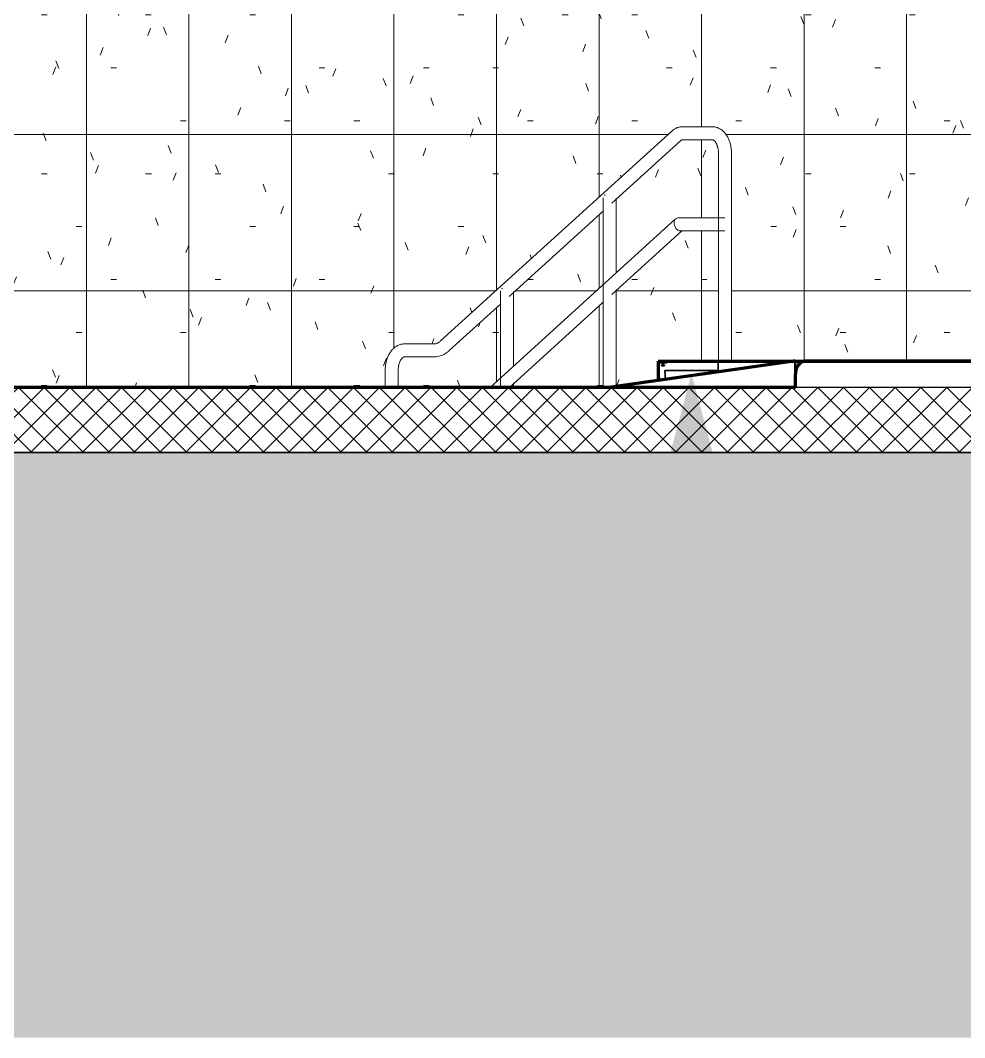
# Model space of a CAD drawing. Header units: millimetres. Extents: x -25371 to 2282244, y -90657 to 147824.
# Drawn here: x 2214265 to 2217890, y -5068 to -1165 of the extents above; entities that cross this region are included whole.
import ezdxf

# ---------------------------------------------------------------- set-up
doc = ezdxf.new("R2010")
doc.units = ezdxf.units.MM
doc.layers.add('000 - EXISTING_BUILDING_MAIN_COLOR_251', color=7, linetype='Continuous')
for name, color, linetype, lineweight in [('A-DETL', 7, 'Continuous', 70), ('A-DETL-GENF', 7, 'Continuous', 35), ('A-DETL-THIN', 7, 'Continuous', 25), ('A-FLOR-E', 7, 'Continuous', 35), ('A-FLOR-FNSH', 7, 'Continuous', 70), ('A-FLOR-HRAL', 7, 'Continuous', 35), ('A-FLOR-PATT', 7, 'Continuous', 70), ('A-WALL-PATT', 7, 'Continuous', 50), ('S-STRS-E', 7, 'Continuous', 35), ('S-STRS-IDEN', 7, 'Continuous', 25), ('WALL-E', 7, 'Continuous', 50)]:
    doc.layers.add(name, color=color, linetype=linetype, lineweight=lineweight)

# ---------------------------------------------------------------- blocks, each defined once
blk = doc.blocks.new('Railing - 50mm-5736714-VS01 - ELEVATION 1')
at = {"layer": 'A-FLOR-HRAL', "color": 7, "lineweight": 9}
for p, q in [((2476, 102736.9), (2474.7, 102735.6)), ((2477.5, 102738.2), (2476, 102736.9)), ((2469.9, 102727.1), (2469.9, 102000)), ((2519.9, 102439.2), (2519.9, 102725.2)), ((2519.9, 102003.9), (2519.9, 102374.4))]:
    blk.add_line(p, q, dxfattribs=at)
blk = doc.blocks.new('Railing - 50mm-5736712-VS01 - ELEVATION 1')
at = {"layer": 'A-FLOR-HRAL', "color": 7, "lineweight": 9}
for p, q in [((2083.8, 102381.1), (2082.4, 102379.8)), ((2076.3, 102370), (2076.3, 102000)), ((2082.4, 102379.8), (2081.1, 102378.5)), ((2126.3, 102082.1), (2126.3, 102368)), ((2126.3, 102000), (2126.3, 102017.3))]:
    blk.add_line(p, q, dxfattribs=at)
blk = doc.blocks.new('Railing - Railing-4930035-VS01 - ELEVATION 1')
at = {"color": 7}
for name in ['Railing - 50mm-5736714-VS01 - ELEVATION 1', 'Railing - 50mm-5736712-VS01 - ELEVATION 1']:
    blk.add_blockref(name, (0, 0), dxfattribs=at)
blk = doc.blocks.new('Top Rail Type - Top Rail_Internal_-4930060-VS01 - ELEVATION 1')
at = {"layer": 'A-FLOR-HRAL', "color": 7, "lineweight": 9}
for p, q in [((2733.4, 102983), (1845.9, 102177.8)), ((2888.5, 103000), (2775.4, 103000)), ((2502.8, 102706.2), (2767, 102945.9)), ((2775.4, 102950), (2888.5, 102950)), ((2912.7, 102900), (2912.7, 102100)), ((2962.7, 102100), (2962.7, 102900)), ((2109.1, 102349), (2470.9, 102677.3)), ((1879.5, 102140.7), (2077.3, 102320.2)), ((1820.8, 102166.7), (1707.6, 102166.7)), ((1707.6, 102116.7), (1820.8, 102116.7)), ((2912.8, 102100), (2956.6, 102100)), ((2918.9, 102100), (2913.2, 102100)), ((2962.7, 102100), (2918.9, 102100)), ((2956.6, 102100), (2962.3, 102100)), ((1633.4, 102066.7), (1633.4, 102000)), ((1683.4, 102000), (1683.4, 102066.7))]:
    blk.add_line(p, q, dxfattribs=at)
at = {"layer": 'A-FLOR-HRAL', "color": 7, "lineweight": 9, "flags": 128}
for points in [[(2775.4, 103000), (2771.9, 102999.9), (2768.4, 102999.6), (2765, 102999), (2761.6, 102998.3), (2758.2, 102997.4), (2754.9, 102996.3), (2751.7, 102995), (2748.6, 102993.5), (2745.6, 102991.9), (2742.7, 102990.1), (2739.8, 102988.2), (2737.1, 102986.1), (2734.5, 102983.9), (2733.4, 102983)], [(2888.5, 103000), (2892, 102999.9), (2895.5, 102999.6), (2898.9, 102999), (2902.3, 102998.3), (2905.7, 102997.4), (2909, 102996.3), (2912.2, 102995), (2915.3, 102993.5), (2918.3, 102991.9), (2921.2, 102990.1), (2924.1, 102988.2), (2926.8, 102986.1), (2929.4, 102983.9), (2931.9, 102981.6), (2934.4, 102979.2), (2936.7, 102976.7), (2938.9, 102974.1), (2941, 102971.4), (2943, 102968.6), (2944.9, 102965.7), (2946.7, 102962.7), (2948.4, 102959.7), (2950.1, 102956.6), (2951.6, 102953.4), (2953, 102950.2), (2954.3, 102947), (2955.5, 102943.6), (2956.7, 102940.2), (2957.7, 102936.8), (2958.6, 102933.4), (2959.5, 102929.9), (2960.2, 102926.3), (2960.9, 102922.8), (2961.4, 102919.2), (2961.9, 102915.6), (2962.2, 102911.9), (2962.5, 102908.3), (2962.7, 102904.6), (2962.7, 102901), (2962.7, 102900)], [(2775.4, 102950), (2774.9, 102950), (2774.5, 102949.9), (2774, 102949.9), (2773.5, 102949.8), (2773, 102949.6), (2772.4, 102949.4), (2771.8, 102949.2), (2771.2, 102948.9), (2770.5, 102948.5), (2769.8, 102948.1), (2769, 102947.5), (2768.2, 102946.9), (2767.4, 102946.3), (2767, 102945.9)], [(2888.5, 102950), (2889, 102950), (2889.4, 102949.9), (2889.9, 102949.9), (2890.4, 102949.8), (2890.9, 102949.6), (2891.5, 102949.4), (2892.1, 102949.2), (2892.7, 102948.9), (2893.4, 102948.5), (2894.2, 102948.1), (2894.9, 102947.5), (2895.7, 102946.9), (2896.5, 102946.3), (2897.4, 102945.5), (2898.3, 102944.6), (2899.2, 102943.6), (2900.1, 102942.6), (2901, 102941.4), (2901.9, 102940.2), (2902.8, 102938.8), (2903.6, 102937.4), (2904.5, 102935.9), (2905.3, 102934.3), (2906.1, 102932.6), (2906.9, 102930.8), (2907.6, 102929), (2908.3, 102927.1), (2909, 102925.1), (2909.6, 102923.1), (2910.2, 102921), (2910.7, 102918.9), (2911.1, 102916.7), (2911.5, 102914.5), (2911.9, 102912.2), (2912.2, 102909.9), (2912.4, 102907.6), (2912.6, 102905.3), (2912.7, 102903), (2912.7, 102900.6), (2912.7, 102900)], [(1707.6, 102166.7), (1704.1, 102166.6), (1700.7, 102166.2), (1697.2, 102165.7), (1693.8, 102165), (1690.5, 102164.1), (1687.2, 102162.9), (1684, 102161.6), (1680.9, 102160.2), (1677.9, 102158.5), (1674.9, 102156.8), (1672.1, 102154.8), (1669.4, 102152.8), (1666.7, 102150.6), (1664.2, 102148.3), (1661.8, 102145.9), (1659.5, 102143.4), (1657.3, 102140.7), (1655.2, 102138), (1653.2, 102135.2), (1651.3, 102132.4), (1649.4, 102129.4), (1647.7, 102126.4), (1646.1, 102123.3), (1644.6, 102120.1), (1643.2, 102116.9), (1641.9, 102113.6), (1640.6, 102110.3), (1639.5, 102106.9), (1638.5, 102103.5), (1637.6, 102100), (1636.7, 102096.5), (1636, 102093), (1635.3, 102089.4), (1634.8, 102085.8), (1634.3, 102082.2), (1633.9, 102078.6), (1633.7, 102075), (1633.5, 102071.3), (1633.4, 102067.7), (1633.4, 102066.7)], [(1820.8, 102166.7), (1822.6, 102166.7), (1824.3, 102166.9), (1826.1, 102167.2), (1827.9, 102167.5), (1829.7, 102168), (1831.6, 102168.7), (1833.4, 102169.4), (1835.3, 102170.3), (1837.2, 102171.4), (1839.2, 102172.5), (1841.2, 102173.9), (1843.1, 102175.4), (1845.1, 102177), (1845.9, 102177.8)], [(1707.6, 102116.7), (1707.2, 102116.7), (1706.7, 102116.6), (1706.3, 102116.5), (1705.8, 102116.4), (1705.2, 102116.3), (1704.7, 102116.1), (1704.1, 102115.8), (1703.4, 102115.5), (1702.7, 102115.2), (1702, 102114.7), (1701.3, 102114.2), (1700.5, 102113.6), (1699.6, 102112.9), (1698.8, 102112.1), (1697.9, 102111.3), (1697, 102110.3), (1696.1, 102109.2), (1695.2, 102108.1), (1694.3, 102106.8), (1693.4, 102105.5), (1692.5, 102104.1), (1691.7, 102102.5), (1690.9, 102100.9), (1690, 102099.2), (1689.3, 102097.5), (1688.5, 102095.6), (1687.8, 102093.7), (1687.2, 102091.8), (1686.6, 102089.7), (1686, 102087.7), (1685.5, 102085.5), (1685, 102083.4), (1684.6, 102081.1), (1684.3, 102078.9), (1684, 102076.6), (1683.8, 102074.3), (1683.6, 102072), (1683.5, 102069.6), (1683.4, 102067.3), (1683.4, 102066.7)], [(1820.8, 102116.7), (1825.6, 102116.8), (1830.4, 102117.3), (1835.1, 102118), (1839.8, 102119), (1844.5, 102120.3), (1849, 102121.8), (1853.5, 102123.6), (1857.9, 102125.7), (1862.1, 102128), (1866.3, 102130.5), (1870.3, 102133.3), (1874.2, 102136.2), (1878, 102139.4), (1879.5, 102140.7)]]:
    blk.add_lwpolyline(points, dxfattribs=at)
blk = doc.blocks.new('Generic Models 2 - Generic Models 45-5662310-VS01 - ELEVATION 1')
at = {"layer": '000 - EXISTING_BUILDING_MAIN_COLOR_251', "color": 7}
for p, q in [((4897.3, 102000), (2676.7, 102000)), ((5350.1, 102000), (3129.5, 102000)), ((5425.6, 102000), (3208.3, 102000))]:
    blk.add_line(p, q, dxfattribs=at)
blk = doc.blocks.new('Handrail Type - Handrail_Internal_-5736255-VS01 - ELEVATION 1')
at = {"layer": 'A-FLOR-HRAL', "color": 7, "lineweight": 9}
for p, q in [((2748.4, 102646.5), (2035.8, 102000)), ((2888.5, 102650), (2757.3, 102650)), ((2937.7, 102650), (2888.5, 102650)), ((2502.8, 102356.2), (2772.3, 102600.7)), ((2766.4, 102600), (2888.5, 102600)), ((2772.4, 102600.9), (2773.6, 102601.9)), ((2888.5, 102600), (2937.7, 102600)), ((2110.2, 102000), (2470.6, 102327))]:
    blk.add_line(p, q, dxfattribs=at)
for points, knots in [([(2743, 102625), (2742.6, 102627.2), (2742.2, 102631.5), (2743, 102637.6), (2745.1, 102642.9), (2749.4, 102648.2), (2754, 102650), (2757.3, 102650)], [0, 0, 0, 0, 0.0833333, 0.1666667, 0.25, 0.3333333, 0.5, 0.5, 0.5, 0.5]), ([(2766.4, 102600), (2763.1, 102600), (2757.8, 102601.8), (2751.6, 102607.1), (2747.6, 102612.4), (2744.6, 102618.5), (2743.4, 102622.8), (2743, 102625)], [0.5, 0.5, 0.5, 0.5, 0.6666667, 0.75, 0.8333333, 0.9166667, 1, 1, 1, 1])]:
    blk.add_open_spline(points, degree=3, knots=knots, dxfattribs=at)

msp = doc.modelspace()

# ---------------------------------------------------------------- hatches: boundary and pattern name
at = {"layer": 'A-DETL-GENF', "lineweight": 9}
h = msp.add_hatch(dxfattribs=at)
h.set_pattern_fill('FP_31', style=0, pattern_type=2)
h.set_pattern_definition([(45, (2233847.65, -104572.74), (0, 449.0128), [317.5, -317.5]), (45, (2233763.46, -104488.56), (0, 449.0128), [317.5, -317.5]), (45, (2233679.27, -104404.37), (0, 449.0128), [317.5, -317.5]), (135, (2233679.27, -104348.23), (-449.0128, 3e-14), [317.5, -317.5]), (135, (2233763.46, -104264.05), (-449.0128, 3e-14), [317.5, -317.5]), (135, (2233847.65, -104179.86), (-449.0128, 3e-14), [317.5, -317.5])])
h.paths.add_polyline_path([(2205833.686, -5067.88), (2256521.258, -5067.88), (2256521.258, -3572.744), (2254891.129, -3572.744), (2254891.129, -4112.744), (2254148.263, -4112.744), (2254148.263, -3572.744), (2252197.408, -3572.744), (2252197.408, -2822.744), (2212726.236, -2822.744), (2212726.236, -3572.744), (2205833.686, -3572.744), (2205833.686, -4245.432)])
at = {"layer": 'A-FLOR-PATT', "lineweight": 9}
h = msp.add_hatch(dxfattribs=at)
h.set_pattern_fill('FP_23', angle=-225, style=0, pattern_type=2)
h.set_pattern_definition([(225, (2234056.6, -2572.744), (49.49747, -49.49747), []), (315, (2234056.6, -2572.744), (49.49747, 49.49747), [])])
h.paths.add_polyline_path([(2228405.495, -2822.744), (2252197.408, -2822.744), (2252197.408, -2572.744), (2212740.402, -2572.744), (2212740.402, -2822.744), (2228207.497, -2822.744)])
at = {"layer": 'A-WALL-PATT', "lineweight": 9}
h = msp.add_hatch(dxfattribs=at)
h.set_pattern_fill('FP_15', style=0, pattern_type=2)
h.set_pattern_definition([(0, (2227410.1, -104572.74), (533.245, 203.2), [21.996, -377.938, 21.996, -377.938, -2132.981]), (0, (2227410.1, -104572.74), (533.245, 203.2), [-799.868, 21.996, -777.871, 21.996, -377.938, -933.179]), (0, (2227410.1, -104572.74), (533.245, 203.2), [-1999.669, 21.996, -244.626, 21.996, -644.56]), (110.745, (2227610.07, -104471.14), (-382.06842, 602.30877), [31.049, -533.482, -3575.367]), (110.745, (2227610.07, -104471.14), (-382.06842, 602.30877), [-564.532, 31.049, -533.482, -3010.835]), (110.745, (2227610.07, -104471.14), (-382.06842, 602.30877), [-1129.063, 31.049, -1098.014, -1881.772]), (110.745, (2227610.07, -104471.14), (-382.06842, 602.30877), [-2258.126, 31.049, -533.482, -1317.24]), (110.745, (2227610.07, -104471.14), (-382.06842, 602.30877), [-2822.658, 31.049, -345.305, -940.886]), (110.745, (2227610.07, -104471.14), (-382.06842, 602.30877), [-3199.012, 31.049, -909.837]), (249.255, (2227676.73, -104064.74), (-151.16483, -805.50714), [31.049, -533.482, -3575.367]), (249.255, (2227676.73, -104064.74), (-151.16483, -805.50714), [-564.532, 31.049, -533.482, -3010.835]), (249.255, (2227676.73, -104064.74), (-151.16483, -805.50714), [-1129.063, 31.049, -1098.014, -1881.772]), (249.255, (2227676.73, -104064.74), (-151.16483, -805.50714), [-2258.126, 31.049, -533.482, -1317.24]), (249.255, (2227676.73, -104064.74), (-151.16483, -805.50714), [-2822.658, 31.049, -345.305, -940.886]), (249.255, (2227676.73, -104064.74), (-151.16483, -805.50714), [-3199.012, 31.049, -909.837])])
h.paths.add_polyline_path([(2215665.904, -2572.744), (2215666.55, -2497.731), (2215668.592, -2480.726), (2215677.436, -2452.843), (2215690.108, -2431.912), (2215698.467, -2423.315), (2215703.907, -2418.847), (2215721.822, -2409.725), (2215740.047, -2406.077), (2215860.004, -2404.958), (2215863.723, -2404.33), (2215883.011, -2390.753), (2216770.475, -1586.707), (2216785.84, -1577.278), (2216794.446, -1574.914), (2216807.787, -1572.745), (2216926.419, -1573.596), (2216942.41, -1577.048), (2216949.661, -1580.748), (2216957.91, -1585.901), (2216970.235, -1597.965), (2216978.701, -1610.255), (2216986.557, -1626.107), (2216993.198, -1651.035), (2216995.094, -1675.283), (2216995.094, -2472.744), (2218330.115, -2472.744), (2218330.115, -1002.744), (2212194.212, -1002.744), (2212194.716, -2501.361), (2212550.053, -2479.49), (2212550.053, -2422.744), (2212726.236, -2422.744), (2212726.236, -2472.744), (2212740.402, -2472.744), (2212740.402, -2572.744), (2215634.603, -2572.744)])
h.paths.add_polyline_path([(2216502.822, -2572.744), (2216502.729, -2245.996), (2216158.107, -2558.67), (2216158.269, -2572.744), (2216502.776, -2572.744)])
h.paths.add_polyline_path([(2216068.187, -2572.744), (2216109.263, -2535.476), (2216109.095, -2253.139), (2215906.758, -2435.426), (2215885.047, -2449.151), (2215853.211, -2456.077), (2215732.359, -2457.193), (2215734.978, -2457.861), (2215730.557, -2461.746), (2215725.101, -2468.746), (2215718.77, -2483.897), (2215716.287, -2497.731), (2215715.782, -2506.077), (2215716.683, -2572.744), (2216012.35, -2572.744)])
h.paths.add_polyline_path([(2216551.811, -2568.884), (2216714.255, -2545.987), (2216714.257, -2472.744), (2216945.216, -2472.744), (2216945.216, -1972.745), (2216803.493, -1973.115), (2216551.74, -2201.529), (2216551.797, -2497.731)])
h.paths.add_polyline_path([(2211487.415, -2546.596), (2212095.851, -2507.684), (2212095.138, -1002.744), (2211487.415, -1002.744), (2211487.415, -2497.731)])
h.paths.add_polyline_path([(2216158.108, -2491.159), (2216502.899, -2178.332), (2216502.729, -1895.996), (2216158.255, -2208.536), (2216158.158, -2394.925)])
h.paths.add_polyline_path([(2216551.746, -2134.013), (2216785.01, -1923.596), (2216793.726, -1922.745), (2216945.216, -1922.745), (2216944.373, -1660.809), (2216939.993, -1643.507), (2216933.575, -1632.029), (2216924.645, -1623.388), (2216922.168, -1623.006), (2216916.068, -1622.745), (2216804.266, -1623.747), (2216795.607, -1630.27), (2216551.89, -1851.393), (2216551.751, -2125.249)])
h = msp.add_hatch(dxfattribs=at)
h.set_pattern_fill('FP_16', style=0, pattern_type=2)
h.set_pattern_definition([(0, (2218848.2, -4602.74), (0, 600), []), (90, (2218848.22, -4602.74), (-393.636, 2e-14), [])])
h.paths.add_polyline_path([(2215665.904, -2572.744), (2215666.55, -2497.731), (2215668.592, -2480.726), (2215677.436, -2452.843), (2215690.108, -2431.912), (2215698.467, -2423.315), (2215703.907, -2418.847), (2215721.822, -2409.725), (2215740.047, -2406.077), (2215860.004, -2404.958), (2215863.723, -2404.33), (2215883.011, -2390.753), (2216770.475, -1586.707), (2216785.84, -1577.278), (2216794.446, -1574.914), (2216807.787, -1572.745), (2216926.419, -1573.596), (2216942.41, -1577.048), (2216949.661, -1580.748), (2216957.91, -1585.901), (2216970.235, -1597.965), (2216978.701, -1610.255), (2216986.557, -1626.107), (2216993.198, -1651.035), (2216995.094, -1675.283), (2216995.094, -2472.744), (2218330.115, -2472.744), (2218330.115, -1002.744), (2212194.212, -1002.744), (2212194.716, -2501.361), (2212550.053, -2479.49), (2212550.053, -2422.744), (2212726.236, -2422.744), (2212726.236, -2472.744), (2212740.402, -2472.744), (2212740.402, -2572.744), (2215634.603, -2572.744)])
h.paths.add_polyline_path([(2216502.822, -2572.744), (2216502.729, -2245.996), (2216158.107, -2558.67), (2216158.269, -2572.744), (2216502.776, -2572.744)])
h.paths.add_polyline_path([(2216068.187, -2572.744), (2216109.263, -2535.476), (2216109.095, -2253.139), (2215906.758, -2435.426), (2215885.047, -2449.151), (2215853.211, -2456.077), (2215732.359, -2457.193), (2215734.978, -2457.861), (2215730.557, -2461.746), (2215725.101, -2468.746), (2215718.77, -2483.897), (2215716.287, -2497.731), (2215715.782, -2506.077), (2215716.683, -2572.744), (2216012.35, -2572.744)])
h.paths.add_polyline_path([(2216551.811, -2568.884), (2216714.255, -2545.987), (2216714.257, -2472.744), (2216945.216, -2472.744), (2216945.216, -1972.745), (2216803.493, -1973.115), (2216551.74, -2201.529), (2216551.797, -2497.731)])
h.paths.add_polyline_path([(2211487.415, -2546.596), (2212095.851, -2507.684), (2212095.138, -1002.744), (2211487.415, -1002.744), (2211487.415, -2497.731)])
h.paths.add_polyline_path([(2216158.108, -2491.159), (2216502.899, -2178.332), (2216502.729, -1895.996), (2216158.255, -2208.536), (2216158.158, -2394.925)])
h.paths.add_polyline_path([(2216551.746, -2134.013), (2216785.01, -1923.596), (2216793.726, -1922.745), (2216945.216, -1922.745), (2216944.373, -1660.809), (2216939.993, -1643.507), (2216933.575, -1632.029), (2216924.645, -1623.388), (2216922.168, -1623.006), (2216916.068, -1622.745), (2216804.266, -1623.747), (2216795.607, -1630.27), (2216551.89, -1851.393), (2216551.751, -2125.249)])
at = {"layer": 'S-STRS-IDEN'}
msp.add_hatch(color=7, dxfattribs=at).paths.add_polyline_path([(2216841.756, -2520.691), (2216761.371, -2820.691), (2216922.14, -2820.691)])

# ---------------------------------------------------------------- linework, layer by layer
at = {"layer": 'A-DETL', "color": 7}
for p, q in [((2217233.888, -2472.744), (2216524.427, -2572.744)), ((2216714.255, -2472.744), (2219571.173, -2472.744)), ((2216714.255, -2472.744), (2216714.255, -2545.987)), ((2217240.015, -2472.744), (2217233.888, -2472.744)), ((2217240.015, -2472.744), (2217353.221, -2472.744)), ((2219495.703, -2472.744), (2217278.444, -2472.744)), ((2217240.708, -2572.744), (2217240.708, -2522.744)), ((2217240.719, -2572.744), (2212740.402, -2572.744))]:
    msp.add_line(p, q, dxfattribs=at)
msp.add_ellipse((2217278.444, -2522.744), major_axis=(0, 50), ratio=0.75470724, start_param=0, end_param=1.57079633, dxfattribs=at)
at = {"layer": 'A-DETL-THIN', "color": 7}
msp.add_line((2252197.408, -2822.744), (2212726.236, -2822.744), dxfattribs=at)
at = {"layer": 'A-FLOR-E', "color": 7}
for p, q in [((2217657.654, -2472.744), (2216714.255, -2472.744)), ((2212740.402, -2822.744), (2216712.412, -2822.744))]:
    msp.add_line(p, q, dxfattribs=at)
at = {"layer": 'A-FLOR-FNSH', "color": 7, "lineweight": 25}
for p, q in [((2252197.408, -2572.744), (2212740.402, -2572.744)), ((2212740.402, -2822.744), (2252197.408, -2822.744))]:
    msp.add_line(p, q, dxfattribs=at)
at = {"layer": 'S-STRS-E', "color": 7}
for p, q in [((2216718.849, -2472.744), (2216714.257, -2472.744)), ((2216714.257, -2472.744), (2216714.257, -2497.744)), ((2216714.257, -2497.744), (2216717.537, -2497.744)), ((2216717.537, -2497.744), (2216717.537, -2477.744)), ((2216717.537, -2477.744), (2216731.314, -2477.744)), ((2216730.986, -2478.244), (2216717.865, -2478.244)), ((2216717.865, -2478.244), (2216717.865, -2498.244)), ((2216718.849, -2475.244), (2216718.849, -2472.744)), ((2217662.247, -2472.744), (2216718.849, -2472.744)), ((2216720.161, -2475.244), (2216718.849, -2475.244)), ((2216724.754, -2472.744), (2216720.161, -2472.744)), ((2216720.161, -2472.744), (2216720.161, -2475.244)), ((2216724.754, -2475.244), (2216724.754, -2472.744)), ((2217668.151, -2472.744), (2216724.754, -2472.744)), ((2216726.066, -2475.244), (2216724.754, -2475.244)), ((2216730.658, -2472.744), (2216726.066, -2472.744)), ((2216726.066, -2472.744), (2216726.066, -2475.244)), ((2216727.05, -2490.744), (2216727.05, -2487.244)), ((2216727.05, -2487.244), (2216730.986, -2487.244)), ((2216737.547, -2490.744), (2216727.05, -2490.744)), ((2216731.314, -2487.744), (2216727.378, -2487.744)), ((2216727.378, -2487.744), (2216727.378, -2490.244)), ((2216727.378, -2490.244), (2216737.219, -2490.244)), ((2216730.658, -2475.244), (2216730.658, -2472.744)), ((2217674.056, -2472.744), (2216730.658, -2472.744)), ((2216731.971, -2475.244), (2216730.658, -2475.244)), ((2216730.986, -2487.244), (2216730.986, -2478.244)), ((2216731.314, -2477.744), (2216731.314, -2487.744)), ((2216736.563, -2472.744), (2216731.971, -2472.744)), ((2216731.971, -2472.744), (2216731.971, -2475.244)), ((2216733.283, -2487.744), (2216733.283, -2477.744)), ((2216733.283, -2477.744), (2216747.06, -2477.744)), ((2216737.219, -2487.744), (2216733.283, -2487.744)), ((2216747.388, -2478.244), (2216733.611, -2478.244)), ((2216733.611, -2478.244), (2216733.611, -2487.244)), ((2216733.611, -2487.244), (2216737.547, -2487.244)), ((2216736.563, -2475.244), (2216736.563, -2472.744)), ((2217679.96, -2472.744), (2216736.563, -2472.744)), ((2216737.875, -2475.244), (2216736.563, -2475.244)), ((2216737.219, -2490.244), (2216737.219, -2487.744)), ((2216737.547, -2487.244), (2216737.547, -2490.744)), ((2216742.467, -2472.744), (2216737.875, -2472.744)), ((2216737.875, -2472.744), (2216737.875, -2475.244)), ((2216742.467, -2475.244), (2216742.467, -2472.744)), ((2217685.865, -2472.744), (2216742.467, -2472.744)), ((2216743.78, -2475.244), (2216742.467, -2475.244)), ((2216747.06, -2472.744), (2216743.78, -2472.744)), ((2216743.78, -2472.744), (2216743.78, -2475.244)), ((2216747.06, -2477.744), (2216747.06, -2472.744)), ((2217690.457, -2472.744), (2216747.06, -2472.744)), ((2216944.34, -2472.744), (2216747.388, -2472.744)), ((2216747.388, -2472.744), (2216747.388, -2478.244)), ((2216944.34, -2507.744), (2216944.34, -2472.744)), ((2217887.738, -2472.744), (2216944.34, -2472.744)), ((2216717.865, -2498.244), (2216714.257, -2498.244)), ((2216714.257, -2498.244), (2216714.257, -2505.744)), ((2216714.257, -2505.744), (2216715.569, -2507.744)), ((2216715.569, -2507.744), (2216716.225, -2507.744)), ((2216716.225, -2507.744), (2216718.897, -2545.333)), ((2216741.764, -2542.11), (2216739.322, -2507.744)), ((2216739.322, -2507.744), (2216944.34, -2507.744))]:
    msp.add_line(p, q, dxfattribs=at)
at = {"layer": 'WALL-E', "color": 7}
for p, q in [((2217347.095, -2472.744), (2217233.888, -2472.744)), ((2217240.015, -2572.744), (2217240.015, -2472.744)), ((2217347.095, -2472.744), (2217353.221, -2472.744))]:
    msp.add_line(p, q, dxfattribs=at)

# ---------------------------------------------------------------- block references
at = {"layer": 'A-DETL', "color": 7}
msp.add_blockref('Generic Models 2 - Generic Models 45-5662310-VS01 - ELEVATION 1', (2214032.412, -104572.744), dxfattribs=at)
at = {"layer": 'A-FLOR-HRAL', "color": 7, "lineweight": 9}
for name in ['Top Rail Type - Top Rail_Internal_-4930060-VS01 - ELEVATION 1', 'Handrail Type - Handrail_Internal_-5736255-VS01 - ELEVATION 1']:
    msp.add_blockref(name, (2214032.412, -104572.744), dxfattribs=at)
at = {"layer": 'A-FLOR-HRAL', "color": 7}
msp.add_blockref('Railing - Railing-4930035-VS01 - ELEVATION 1', (2214032.412, -104572.744), dxfattribs=at)

doc.saveas('drawing.dxf')
